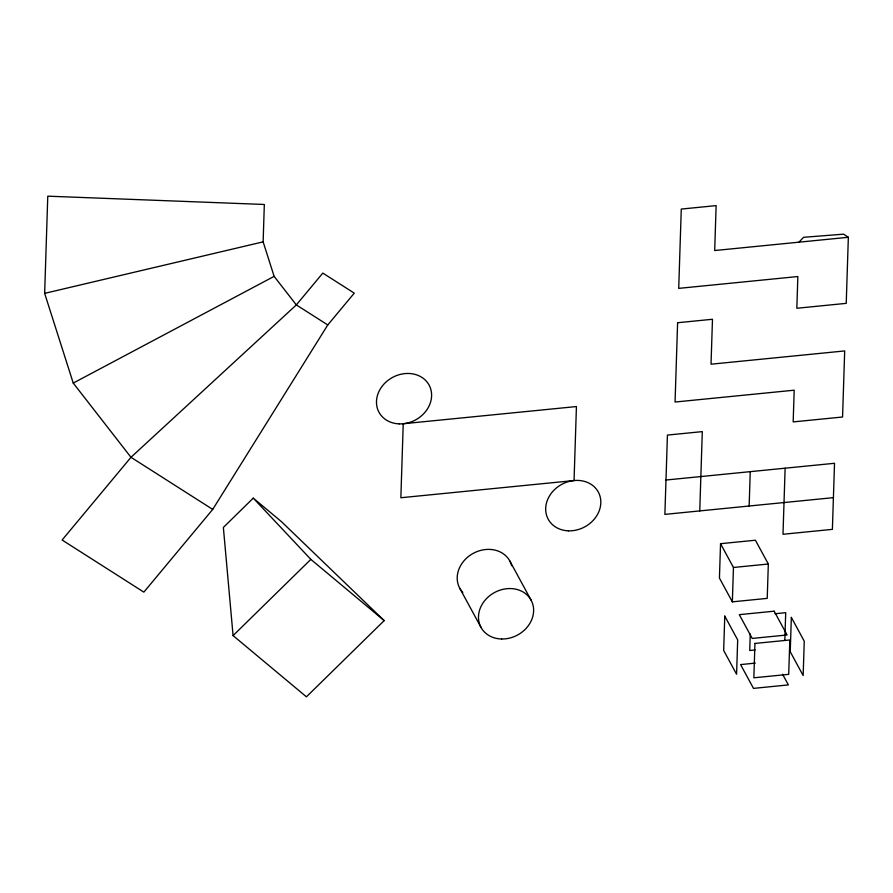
<?xml version="1.0" encoding="UTF-8"?>
<svg xmlns="http://www.w3.org/2000/svg" width="893" height="893" viewBox="0 0 893 893"><rect width="100%" height="100%" fill="white"/><g stroke="black" fill="none" stroke-linecap="round" stroke-linejoin="round"><path stroke-width="1.34" d="M212.724 509.401L130.981 457.294L73.237 383.075L44.65 293.362L47.775 196.17L264.328 204.475L263.134 241.858L274.129 276.361L296.331 304.915L327.776 324.952L354.264 293.138L322.82 273.091L296.331 304.915L130.981 457.294L62.119 540.019L143.862 592.126L212.724 509.401L327.776 324.952M699.755 510.919L702.3 431.62L667.428 435.081L664.883 514.379L833.415 497.647M720.539 543.692L719.434 578.061L732.349 601.849L767.221 598.377L768.326 564.019L755.411 540.232L720.539 543.692L733.454 567.479L732.349 601.849M749.149 506.007L750.254 471.649M750.265 634.019L749.729 650.506L755.098 649.97M785.126 468.189L782.994 534.271L832.388 529.359L834.52 463.288L665.988 480.021M784.824 640.169L785.706 612.687L774.979 613.748M848.35 237.27L846.229 303.352L796.824 308.264L797.851 276.54L678.713 288.372L681.27 209.074L716.13 205.613L714.69 250.542L848.35 237.27L843.606 234.167L803.566 237.304L798.956 242.182M253.266 498.127L223.362 527.45L233.084 635.604L306.422 696.83L384.18 620.602L281.474 521.679L253.266 498.127L310.842 559.386L384.18 620.602M233.084 635.604L310.842 559.386M73.237 383.075L274.129 276.361M44.65 293.362L263.134 241.858M733.454 567.479L768.326 564.019M755.344 663.119L740.587 664.593L753.502 688.38L788.374 684.92L782.558 674.215M509.78 560.916L531.056 600.096M459.772 588.275L481.048 627.455M462.82 592.472A28.509 24.178 -28.5 0 1 473.145 553.403A28.509 24.178 -28.5 0 1 511.678 565.738M403.234 423.74L400.857 497.747L574.054 480.557L576.431 406.549L403.234 423.74M677.608 322.73L675.063 402.029L794.19 390.196L793.174 421.909L842.568 417.009L844.689 350.927L711.029 364.199L712.48 319.27L677.608 322.73M724.77 616.103L723.665 650.461L736.58 674.248L737.685 639.89L724.77 616.103M754.953 643.44L753.848 677.798L788.709 674.338L789.814 639.98L754.953 643.44M791.343 617.398L790.238 651.756L803.153 675.543L804.258 641.185L791.343 617.398M774.164 611.192L739.304 614.663L752.219 638.439L787.079 634.979L774.164 611.192M568.428 530.833A28.509 24.178 -28.5 0 0 599.181 493.851A28.509 24.178 -28.5 0 0 552.142 492.199A28.509 24.178 -28.5 0 0 568.428 530.833M399.216 423.874A28.509 24.178 -28.5 0 0 429.968 386.892A28.509 24.178 -28.5 0 0 382.941 385.24A28.509 24.178 -28.5 0 0 399.216 423.874M501.665 638.997A28.509 24.178 -28.5 0 0 531.826 601.636A28.509 24.178 -28.5 0 0 484.665 600.688A28.509 24.178 -28.5 0 0 501.665 638.997"/></g></svg>
